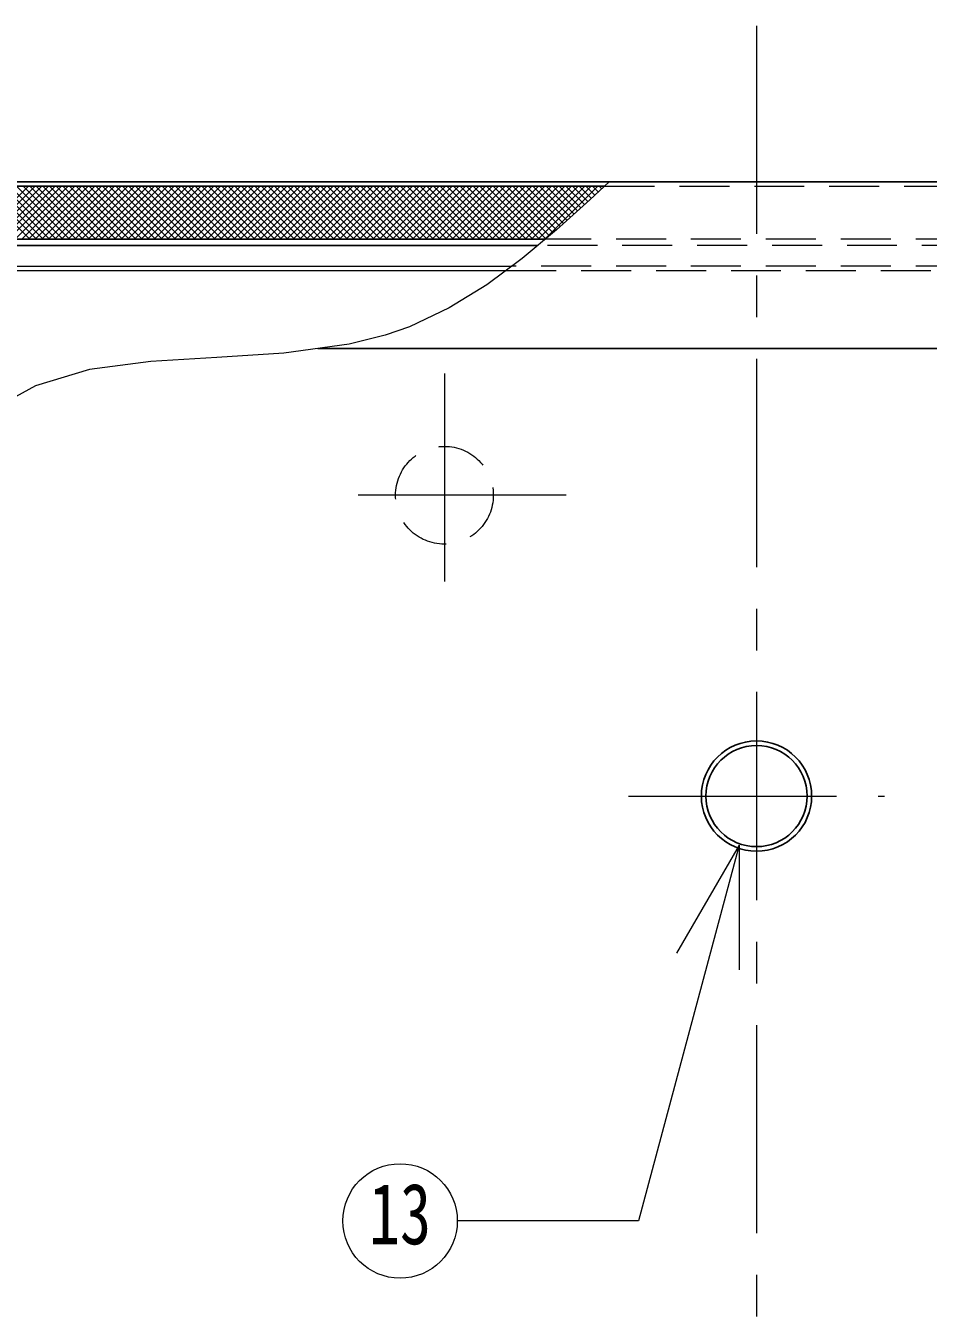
# Model space of a CAD drawing. Units: millimetres at full size, sheet at 1:20; details may follow other scales. Extents: x -4246 to 3854, y -2716 to 2904.
# Drawn here: x -3347 to -2913, y -751 to -131 of the extents above; entities that cross this region are included whole.
import ezdxf
from ezdxf.enums import TextEntityAlignment as Align

# ---------------------------------------------------------------- set-up
doc = ezdxf.new("R2010")
doc.units = ezdxf.units.MM
doc.header["$LTSCALE"] = 20
doc.linetypes.add('CHAIN1', pattern=[8, 5, -1, 1, -1])
doc.linetypes.add('DASHED1', pattern=[1.8, 1.2, -0.6])
doc.layers.add('0-0', color=7, linetype='Continuous', lineweight=9)
doc.styles.add('ＭＳ ゴシック', font='')
doc.styles.get('ＭＳ ゴシック').set_extended_font_data('MS Gothic')

msp = doc.modelspace()

# ---------------------------------------------------------------- linework, layer by layer
at = {"layer": '0-0', "color": 4, "linetype": 'CHAIN1'}
for p, q in [((-2995.6, -131.17), (-2995.6, -1590.67)), ((-3145.6, -298.17), (-3145.6, -415.17)), ((-3087.1, -356.67), (-3204.1, -356.67)), ((-3057.1, -501.17), (-2934.1, -501.17))]:
    msp.add_line(p, q, dxfattribs=at)
at = {"layer": '0-0', "color": 5, "lineweight": 25}
for p, q in [((-3570.1, -206.17), (-3066.46, -206.17)), ((-3569.1, -208.17), (-3068.62, -208.17)), ((-3066.46, -206.17), (-2421.1, -206.17)), ((-3097.05, -233.67), (-3564.1, -233.67)), ((-3100.63, -236.67), (-3567.1, -236.67)), ((-3206.4, -286.17), (-2419.1, -286.17))]:
    msp.add_line(p, q, dxfattribs=at)
at = {"layer": '0-0', "color": 4}
for p, q in [((-3370.97, -233.67), (-3345.47, -208.17)), ((-3370.38, -208.17), (-3344.88, -233.67)), ((-3367.78, -233.67), (-3342.28, -208.17)), ((-3367.2, -208.17), (-3341.7, -233.67)), ((-3364.6, -233.67), (-3339.1, -208.17)), ((-3364.02, -208.17), (-3338.52, -233.67)), ((-3361.42, -233.67), (-3335.92, -208.17)), ((-3360.84, -208.17), (-3335.34, -233.67)), ((-3358.24, -233.67), (-3332.74, -208.17)), ((-3357.65, -208.17), (-3332.15, -233.67)), ((-3355.06, -233.67), (-3329.56, -208.17)), ((-3354.47, -208.17), (-3328.97, -233.67)), ((-3351.87, -233.67), (-3326.37, -208.17)), ((-3351.29, -208.17), (-3325.79, -233.67)), ((-3348.69, -233.67), (-3323.19, -208.17)), ((-3348.11, -208.17), (-3322.61, -233.67)), ((-3345.51, -233.67), (-3320.01, -208.17)), ((-3344.93, -208.17), (-3319.43, -233.67)), ((-3342.33, -233.67), (-3316.83, -208.17)), ((-3341.74, -208.17), (-3316.24, -233.67)), ((-3339.15, -233.67), (-3313.65, -208.17)), ((-3338.56, -208.17), (-3313.06, -233.67)), ((-3335.96, -233.67), (-3310.46, -208.17)), ((-3335.38, -208.17), (-3309.88, -233.67)), ((-3332.78, -233.67), (-3307.28, -208.17)), ((-3332.2, -208.17), (-3306.7, -233.67)), ((-3329.6, -233.67), (-3304.1, -208.17)), ((-3329.02, -208.17), (-3303.52, -233.67)), ((-3326.42, -233.67), (-3300.92, -208.17)), ((-3325.83, -208.17), (-3300.33, -233.67)), ((-3323.24, -233.67), (-3297.74, -208.17)), ((-3322.65, -208.17), (-3297.15, -233.67)), ((-3320.05, -233.67), (-3294.55, -208.17)), ((-3319.47, -208.17), (-3293.97, -233.67)), ((-3316.87, -233.67), (-3291.37, -208.17)), ((-3316.29, -208.17), (-3290.79, -233.67)), ((-3313.69, -233.67), (-3288.19, -208.17)), ((-3313.11, -208.17), (-3287.61, -233.67)), ((-3310.51, -233.67), (-3285.01, -208.17)), ((-3309.92, -208.17), (-3284.42, -233.67)), ((-3307.33, -233.67), (-3281.83, -208.17)), ((-3306.74, -208.17), (-3281.24, -233.67)), ((-3304.14, -233.67), (-3278.64, -208.17)), ((-3303.56, -208.17), (-3278.06, -233.67)), ((-3300.96, -233.67), (-3275.46, -208.17)), ((-3300.38, -208.17), (-3274.88, -233.67)), ((-3297.78, -233.67), (-3272.28, -208.17)), ((-3297.2, -208.17), (-3271.7, -233.67)), ((-3294.6, -233.67), (-3269.1, -208.17)), ((-3294.01, -208.17), (-3268.51, -233.67)), ((-3291.42, -233.67), (-3265.92, -208.17)), ((-3290.83, -208.17), (-3265.33, -233.67)), ((-3288.23, -233.67), (-3262.73, -208.17)), ((-3287.65, -208.17), (-3262.15, -233.67)), ((-3285.05, -233.67), (-3259.55, -208.17)), ((-3284.47, -208.17), (-3258.97, -233.67)), ((-3281.87, -233.67), (-3256.37, -208.17)), ((-3281.29, -208.17), (-3255.79, -233.67)), ((-3278.69, -233.67), (-3253.19, -208.17)), ((-3278.1, -208.17), (-3252.6, -233.67)), ((-3275.51, -233.67), (-3250.01, -208.17)), ((-3274.92, -208.17), (-3249.42, -233.67)), ((-3272.32, -233.67), (-3246.82, -208.17)), ((-3271.74, -208.17), (-3246.24, -233.67)), ((-3269.14, -233.67), (-3243.64, -208.17)), ((-3268.56, -208.17), (-3243.06, -233.67)), ((-3265.96, -233.67), (-3240.46, -208.17)), ((-3265.38, -208.17), (-3239.88, -233.67)), ((-3262.78, -233.67), (-3237.28, -208.17)), ((-3262.19, -208.17), (-3236.69, -233.67)), ((-3259.6, -233.67), (-3234.1, -208.17)), ((-3259.01, -208.17), (-3233.51, -233.67)), ((-3256.41, -233.67), (-3230.91, -208.17)), ((-3255.83, -208.17), (-3230.33, -233.67)), ((-3253.23, -233.67), (-3227.73, -208.17)), ((-3252.65, -208.17), (-3227.15, -233.67)), ((-3250.05, -233.67), (-3224.55, -208.17)), ((-3249.47, -208.17), (-3223.97, -233.67)), ((-3246.87, -233.67), (-3221.37, -208.17)), ((-3246.28, -208.17), (-3220.78, -233.67)), ((-3243.69, -233.67), (-3218.19, -208.17)), ((-3243.1, -208.17), (-3217.6, -233.67)), ((-3240.5, -233.67), (-3215, -208.17)), ((-3239.92, -208.17), (-3214.42, -233.67)), ((-3237.32, -233.67), (-3211.82, -208.17)), ((-3236.74, -208.17), (-3211.24, -233.67)), ((-3234.14, -233.67), (-3208.64, -208.17)), ((-3233.56, -208.17), (-3208.06, -233.67)), ((-3230.96, -233.67), (-3205.46, -208.17)), ((-3230.37, -208.17), (-3204.87, -233.67)), ((-3227.78, -233.67), (-3202.28, -208.17)), ((-3227.19, -208.17), (-3201.69, -233.67)), ((-3224.59, -233.67), (-3199.09, -208.17)), ((-3224.01, -208.17), (-3198.51, -233.67)), ((-3221.41, -233.67), (-3195.91, -208.17)), ((-3220.83, -208.17), (-3195.33, -233.67)), ((-3218.23, -233.67), (-3192.73, -208.17)), ((-3217.65, -208.17), (-3192.15, -233.67)), ((-3215.05, -233.67), (-3189.55, -208.17)), ((-3214.47, -208.17), (-3188.97, -233.67)), ((-3211.87, -233.67), (-3186.37, -208.17)), ((-3211.28, -208.17), (-3185.78, -233.67)), ((-3208.68, -233.67), (-3183.18, -208.17)), ((-3208.1, -208.17), (-3182.6, -233.67)), ((-3205.5, -233.67), (-3180, -208.17)), ((-3204.92, -208.17), (-3179.42, -233.67)), ((-3202.32, -233.67), (-3176.82, -208.17)), ((-3201.74, -208.17), (-3176.24, -233.67)), ((-3199.14, -233.67), (-3173.64, -208.17)), ((-3198.56, -208.17), (-3173.06, -233.67)), ((-3195.96, -233.67), (-3170.46, -208.17)), ((-3195.37, -208.17), (-3169.87, -233.67)), ((-3192.77, -233.67), (-3167.27, -208.17)), ((-3192.19, -208.17), (-3166.69, -233.67)), ((-3189.59, -233.67), (-3164.09, -208.17)), ((-3189.01, -208.17), (-3163.51, -233.67)), ((-3186.41, -233.67), (-3160.91, -208.17)), ((-3185.83, -208.17), (-3160.33, -233.67)), ((-3183.23, -233.67), (-3157.73, -208.17)), ((-3182.65, -208.17), (-3157.15, -233.67)), ((-3180.05, -233.67), (-3154.55, -208.17)), ((-3179.46, -208.17), (-3153.96, -233.67)), ((-3176.86, -233.67), (-3151.36, -208.17)), ((-3176.28, -208.17), (-3150.78, -233.67)), ((-3173.68, -233.67), (-3148.18, -208.17)), ((-3173.1, -208.17), (-3147.6, -233.67)), ((-3170.5, -233.67), (-3145, -208.17)), ((-3169.92, -208.17), (-3144.42, -233.67)), ((-3167.32, -233.67), (-3141.82, -208.17)), ((-3166.74, -208.17), (-3141.24, -233.67)), ((-3164.14, -233.67), (-3138.64, -208.17)), ((-3163.55, -208.17), (-3138.05, -233.67)), ((-3160.95, -233.67), (-3135.45, -208.17)), ((-3160.37, -208.17), (-3134.87, -233.67)), ((-3157.77, -233.67), (-3132.27, -208.17)), ((-3157.19, -208.17), (-3131.69, -233.67)), ((-3154.59, -233.67), (-3129.09, -208.17)), ((-3154.01, -208.17), (-3128.51, -233.67)), ((-3151.41, -233.67), (-3125.91, -208.17)), ((-3150.83, -208.17), (-3125.33, -233.67)), ((-3148.23, -233.67), (-3122.73, -208.17)), ((-3147.64, -208.17), (-3122.14, -233.67)), ((-3145.04, -233.67), (-3119.54, -208.17)), ((-3144.46, -208.17), (-3118.96, -233.67)), ((-3141.86, -233.67), (-3116.36, -208.17)), ((-3141.28, -208.17), (-3115.78, -233.67)), ((-3138.68, -233.67), (-3113.18, -208.17)), ((-3138.1, -208.17), (-3112.6, -233.67)), ((-3135.5, -233.67), (-3110, -208.17)), ((-3134.92, -208.17), (-3109.42, -233.67)), ((-3132.32, -233.67), (-3106.82, -208.17)), ((-3131.73, -208.17), (-3106.23, -233.67)), ((-3129.14, -233.67), (-3103.64, -208.17)), ((-3128.55, -208.17), (-3103.05, -233.67)), ((-3125.95, -233.67), (-3100.45, -208.17)), ((-3125.37, -208.17), (-3099.87, -233.67)), ((-3122.77, -233.67), (-3097.27, -208.17)), ((-3122.19, -208.17), (-3096.85, -233.51)), ((-3119.59, -233.67), (-3094.09, -208.17)), ((-3119.01, -208.17), (-3095.12, -232.06)), ((-3116.41, -233.67), (-3090.91, -208.17)), ((-3115.82, -208.17), (-3093.39, -230.6)), ((-3113.23, -233.67), (-3087.73, -208.17)), ((-3112.64, -208.17), (-3091.66, -229.15)), ((-3110.04, -233.67), (-3084.54, -208.17)), ((-3109.46, -208.17), (-3089.99, -227.64)), ((-3106.86, -233.67), (-3081.36, -208.17)), ((-3106.28, -208.17), (-3088.32, -226.13)), ((-3103.68, -233.67), (-3078.18, -208.17)), ((-3103.1, -208.17), (-3086.65, -224.62)), ((-3100.5, -233.67), (-3075, -208.17)), ((-3099.91, -208.17), (-3084.98, -223.11)), ((-3097.32, -233.67), (-3071.82, -208.17)), ((-3096.73, -208.17), (-3083.3, -221.6)), ((-3093.55, -208.17), (-3081.63, -220.09)), ((-3090.37, -208.17), (-3079.96, -218.58)), ((-3087.19, -208.17), (-3078.29, -217.07)), ((-3084, -208.17), (-3076.62, -215.56)), ((-3080.82, -208.17), (-3074.95, -214.04)), ((-3077.64, -208.17), (-3073.3, -212.51)), ((-3074.46, -208.17), (-3071.65, -210.98)), ((-3071.28, -208.17), (-3070, -209.45)), ((-3068.77, -208.31), (-3068.63, -208.17)), ((-3530.6, -246.67), (-3113.14, -246.67)), ((-3530.6, -248.67), (-3115.84, -248.67))]:
    msp.add_line(p, q, dxfattribs=at)
at = {"layer": '0-0', "linetype": 'DASHED1', "lineweight": 18}
for p, q in [((-3068.62, -208.17), (-2422.1, -208.17)), ((-2427.1, -233.67), (-3097.05, -233.67)), ((-2424.1, -236.67), (-3100.63, -236.67)), ((-2427.1, -246.67), (-3113.14, -246.67)), ((-3115.84, -248.67), (-2428.1, -248.67))]:
    msp.add_line(p, q, dxfattribs=at)
at = {"layer": '0-0', "lineweight": 18}
for q in [(-3033.99, -576.65), (-3003.99, -584.69)]:
    msp.add_line((-3003.99, -524.69), q, dxfattribs=at)
for points in [[(-3066.46, -206.17), (-3075.69, -214.73), (-3091.74, -229.22), (-3108.18, -243), (-3125.26, -255.64), (-3143.24, -266.69), (-3162.36, -275.69), (-3174.07, -279.8), (-3191.38, -284.12), (-3222.82, -288.42), (-3255.05, -290.52), (-3286.62, -292.47), (-3316.12, -296.31), (-3342.09, -304.1), (-3354.98, -311.23)], [(-3003.99, -524.69), (-3052.37, -705.28), (-3139.41, -705.28)]]:
    msp.add_lwpolyline(points, dxfattribs=at)
at = {"layer": '0-0', "color": 4, "linetype": 'DASHED1'}
msp.add_circle((-3145.6, -356.67), 23.5, dxfattribs=at)
at = {"layer": '0-0', "color": 5, "lineweight": 25}
for radius in [26.5, 24.3]:
    msp.add_circle((-2995.6, -501.17), radius, dxfattribs=at)
at = {"layer": '0-0', "lineweight": 18}
msp.add_circle((-3166.91, -705.28), 27.5, dxfattribs=at)

# ---------------------------------------------------------------- texts
at = {"layer": '0-0', "style": 'ＭＳ ゴシック', "width": 0.75}
msp.add_text('13', height=29.33, dxfattribs=at).set_placement((-3181.91, -725.28), align=Align.BOTTOM_LEFT)

doc.saveas('drawing.dxf')
